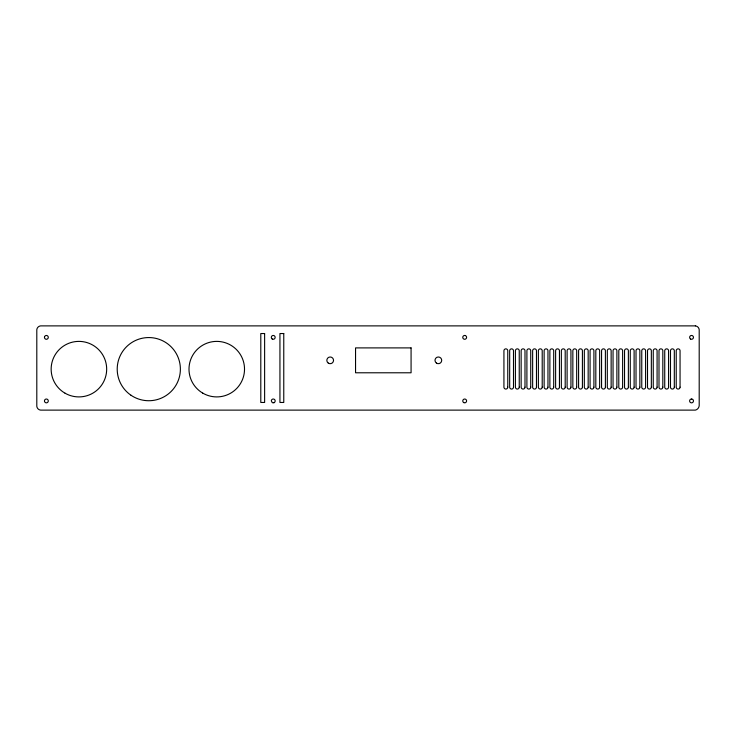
<?xml version="1.0" encoding="UTF-8"?>
<svg xmlns="http://www.w3.org/2000/svg" width="736" height="736" viewBox="0 0 736 736"><rect width="100%" height="100%" fill="white"/><g stroke="black" fill="none" stroke-linecap="round" stroke-linejoin="round"><path stroke-width="1.1" d="M274.114 402.629L274.528 402.344A1.914 1.914 0 0 0 275.144 401.019L275.108 400.522A1.914 1.914 0 0 0 274.27 399.317L273.82 399.105A1.914 1.914 0 0 0 271.326 400.835L272.2 402.537A1.914 1.914 0 0 0 274.114 402.629L274.353 402.463M44.482 400.632L44.482 401.23A1.914 1.914 0 0 0 47.417 402.537A1.914 1.914 0 0 0 47.417 399.326A1.914 1.914 0 0 0 44.482 400.632M44.482 337.07L44.482 337.668A1.914 1.914 0 0 0 47.417 338.974A1.914 1.914 0 0 0 47.417 335.763A1.914 1.914 0 0 0 44.482 337.07M691.665 399.022L691.168 399.05A1.914 1.914 0 0 0 689.632 400.807L689.669 401.304A1.914 1.914 0 0 0 691.417 402.84L691.914 402.804A1.914 1.914 0 0 0 693.45 401.056L693.422 400.55A1.914 1.914 0 0 0 691.665 399.022M464.683 335.469L464.278 335.496A1.914 1.914 0 0 0 463.091 338.44A1.914 1.914 0 0 0 466.265 338.44A1.914 1.914 0 0 0 465.078 335.496L464.683 335.469M695.373 325.882L40.627 325.882A4.306 4.306 0 0 0 36.8 329.71L36.8 406.29A4.306 4.306 0 0 0 40.627 410.118L695.373 410.118A5.06 5.06 0 0 0 699.2 405.6L699.2 329.71A4.306 4.306 0 0 0 695.373 325.882M264.62 333.537L260.792 333.537L260.792 402.463L264.62 402.463L264.62 333.537M283.765 333.537L279.938 333.537L279.938 402.463L283.765 402.463L283.765 333.537M411.074 347.898L355.552 347.898L355.552 372.784L411.074 372.784L411.074 347.898M680.055 387.145L680.055 350.768A1.914 1.914 0 0 0 678.141 348.855A1.914 1.914 0 0 0 676.228 350.768L676.228 387.145A1.914 1.914 0 0 0 678.141 389.059A1.914 1.914 0 0 0 680.055 387.145M674.314 387.145L674.314 350.768A1.914 1.914 0 0 0 672.4 348.855A1.914 1.914 0 0 0 670.487 350.768L670.487 387.145A1.914 1.914 0 0 0 672.4 389.059A1.914 1.914 0 0 0 674.314 387.145M668.573 387.145L668.573 350.768A1.914 1.914 0 0 0 666.65 348.855A1.914 1.914 0 0 0 664.737 350.768L664.737 387.145A1.914 1.914 0 0 0 666.65 389.059A1.914 1.914 0 0 0 668.573 387.145M662.823 387.145L662.823 350.768A1.914 1.914 0 0 0 660.91 348.855A1.914 1.914 0 0 0 658.996 350.768L658.996 387.145A1.914 1.914 0 0 0 660.91 389.059A1.914 1.914 0 0 0 662.823 387.145M657.082 387.145L657.082 350.768A1.914 1.914 0 0 0 655.169 348.855A1.914 1.914 0 0 0 653.255 350.768L653.255 387.145A1.914 1.914 0 0 0 655.169 389.059A1.914 1.914 0 0 0 657.082 387.145M651.342 387.145L651.342 350.768A1.914 1.914 0 0 0 649.428 348.855A1.914 1.914 0 0 0 647.514 350.768L647.514 387.145A1.914 1.914 0 0 0 649.428 389.059A1.914 1.914 0 0 0 651.342 387.145M645.592 387.145L645.592 350.768A1.914 1.914 0 0 0 643.678 348.855A1.914 1.914 0 0 0 641.764 350.768L641.764 387.145A1.914 1.914 0 0 0 643.678 389.059A1.914 1.914 0 0 0 645.592 387.145M639.851 387.145L639.851 350.768A1.914 1.914 0 0 0 637.937 348.855A1.914 1.914 0 0 0 636.024 350.768L636.024 387.145A1.914 1.914 0 0 0 637.937 389.059A1.914 1.914 0 0 0 639.851 387.145M634.11 387.145L634.11 350.768A1.914 1.914 0 0 0 632.196 348.855A1.914 1.914 0 0 0 630.283 350.768L630.283 387.145A1.914 1.914 0 0 0 632.196 389.059A1.914 1.914 0 0 0 634.11 387.145M628.369 387.145L628.369 350.768A1.914 1.914 0 0 0 626.446 348.855A1.914 1.914 0 0 0 624.533 350.768L624.533 387.145A1.914 1.914 0 0 0 626.446 389.059A1.914 1.914 0 0 0 628.369 387.145M622.619 387.145L622.619 350.768A1.914 1.914 0 0 0 620.706 348.855A1.914 1.914 0 0 0 618.792 350.768L618.792 387.145A1.914 1.914 0 0 0 620.706 389.059A1.914 1.914 0 0 0 622.619 387.145M616.878 387.145L616.878 350.768A1.914 1.914 0 0 0 614.965 348.855A1.914 1.914 0 0 0 613.051 350.768L613.051 387.145A1.914 1.914 0 0 0 614.965 389.059A1.914 1.914 0 0 0 616.878 387.145M611.138 387.145L611.138 350.768A1.914 1.914 0 0 0 609.224 348.855A1.914 1.914 0 0 0 607.31 350.768L607.31 387.145A1.914 1.914 0 0 0 609.224 389.059A1.914 1.914 0 0 0 611.138 387.145M605.388 387.145L605.388 350.768A1.914 1.914 0 0 0 603.474 348.855A1.914 1.914 0 0 0 601.56 350.768L601.56 387.145A1.914 1.914 0 0 0 603.474 389.059A1.914 1.914 0 0 0 605.388 387.145M599.647 387.145L599.647 350.768A1.914 1.914 0 0 0 597.733 348.855A1.914 1.914 0 0 0 595.82 350.768L595.82 387.145A1.914 1.914 0 0 0 597.733 389.059A1.914 1.914 0 0 0 599.647 387.145M593.906 387.145L593.906 350.768A1.914 1.914 0 0 0 591.992 348.855A1.914 1.914 0 0 0 590.079 350.768L590.079 387.145A1.914 1.914 0 0 0 591.992 389.059A1.914 1.914 0 0 0 593.906 387.145M588.165 387.145L588.165 350.768A1.914 1.914 0 0 0 586.252 348.855A1.914 1.914 0 0 0 584.329 350.768L584.329 387.145A1.914 1.914 0 0 0 586.252 389.059A1.914 1.914 0 0 0 588.165 387.145M582.415 387.145L582.415 350.768A1.914 1.914 0 0 0 580.502 348.855A1.914 1.914 0 0 0 578.588 350.768L578.588 387.145A1.914 1.914 0 0 0 580.502 389.059A1.914 1.914 0 0 0 582.415 387.145M576.674 387.145L576.674 350.768A1.914 1.914 0 0 0 574.761 348.855A1.914 1.914 0 0 0 572.847 350.768L572.847 387.145A1.914 1.914 0 0 0 574.761 389.059A1.914 1.914 0 0 0 576.674 387.145M570.934 387.145L570.934 350.768A1.914 1.914 0 0 0 569.02 348.855A1.914 1.914 0 0 0 567.106 350.768L567.106 387.145A1.914 1.914 0 0 0 569.02 389.059A1.914 1.914 0 0 0 570.934 387.145M565.193 387.145L565.193 350.768A1.914 1.914 0 0 0 563.27 348.855A1.914 1.914 0 0 0 561.356 350.768L561.356 387.145A1.914 1.914 0 0 0 563.27 389.059A1.914 1.914 0 0 0 565.193 387.145M559.443 387.145L559.443 350.768A1.914 1.914 0 0 0 557.529 348.855A1.914 1.914 0 0 0 555.616 350.768L555.616 387.145A1.914 1.914 0 0 0 557.529 389.059A1.914 1.914 0 0 0 559.443 387.145M553.702 387.145L553.702 350.768A1.914 1.914 0 0 0 551.788 348.855A1.914 1.914 0 0 0 549.875 350.768L549.875 387.145A1.914 1.914 0 0 0 551.788 389.059A1.914 1.914 0 0 0 553.702 387.145M547.961 387.145L547.961 350.768A1.914 1.914 0 0 0 546.048 348.855A1.914 1.914 0 0 0 544.134 350.768L544.134 387.145A1.914 1.914 0 0 0 546.048 389.059A1.914 1.914 0 0 0 547.961 387.145M542.211 387.145L542.211 350.768A1.914 1.914 0 0 0 540.298 348.855A1.914 1.914 0 0 0 538.384 350.768L538.384 387.145A1.914 1.914 0 0 0 540.298 389.059A1.914 1.914 0 0 0 542.211 387.145M536.47 387.145L536.47 350.768A1.914 1.914 0 0 0 534.557 348.855A1.914 1.914 0 0 0 532.643 350.768L532.643 387.145A1.914 1.914 0 0 0 534.557 389.059A1.914 1.914 0 0 0 536.47 387.145M530.73 387.145L530.73 350.768A1.914 1.914 0 0 0 528.816 348.855A1.914 1.914 0 0 0 526.902 350.768L526.902 387.145A1.914 1.914 0 0 0 528.816 389.059A1.914 1.914 0 0 0 530.73 387.145M524.989 387.145L524.989 350.768A1.914 1.914 0 0 0 523.066 348.855A1.914 1.914 0 0 0 521.152 350.768L521.152 387.145A1.914 1.914 0 0 0 523.066 389.059A1.914 1.914 0 0 0 524.989 387.145M519.239 387.145L519.239 350.768A1.914 1.914 0 0 0 517.325 348.855A1.914 1.914 0 0 0 515.412 350.768L515.412 387.145A1.914 1.914 0 0 0 517.325 389.059A1.914 1.914 0 0 0 519.239 387.145M513.498 387.145L513.498 350.768A1.914 1.914 0 0 0 511.584 348.855A1.914 1.914 0 0 0 509.671 350.768L509.671 387.145A1.914 1.914 0 0 0 511.584 389.059A1.914 1.914 0 0 0 513.498 387.145M507.757 387.145L507.757 350.768A1.914 1.914 0 0 0 505.844 348.855A1.914 1.914 0 0 0 503.93 350.768L503.93 387.145A1.914 1.914 0 0 0 505.844 389.059A1.914 1.914 0 0 0 507.757 387.145M436.43 363.078A3.349 3.349 0 0 0 441.692 360.64A3.349 3.349 0 0 0 436.945 357.3A3.349 3.349 0 0 0 436.43 363.078M690.589 339.029A1.914 1.914 0 0 0 693.459 337.373A1.914 1.914 0 0 0 690.589 335.708A1.914 1.914 0 0 0 690.589 339.029M328.293 363.106A3.349 3.349 0 0 0 333.528 360.603A3.349 3.349 0 0 0 328.744 357.319A3.349 3.349 0 0 0 328.293 363.106M463.726 402.583A1.914 1.914 0 0 0 466.596 400.927A1.914 1.914 0 0 0 463.726 399.271A1.914 1.914 0 0 0 463.726 402.583M130.99 395.241A31.593 31.593 0 0 0 180.292 371.514A31.593 31.593 0 0 0 135.093 340.685A31.593 31.593 0 0 0 130.99 395.241M65.035 393.19A27.756 27.756 0 0 0 106.674 369.15A27.756 27.756 0 0 0 65.035 345.11A27.756 27.756 0 0 0 65.035 393.19M272.274 339.029A1.914 1.914 0 0 0 275.154 337.373A1.914 1.914 0 0 0 272.274 335.708A1.914 1.914 0 0 0 272.274 339.029M202.768 393.125A27.756 27.756 0 0 0 244.518 369.27A27.756 27.756 0 0 0 202.989 345.046A27.756 27.756 0 0 0 202.768 393.125"/></g></svg>
